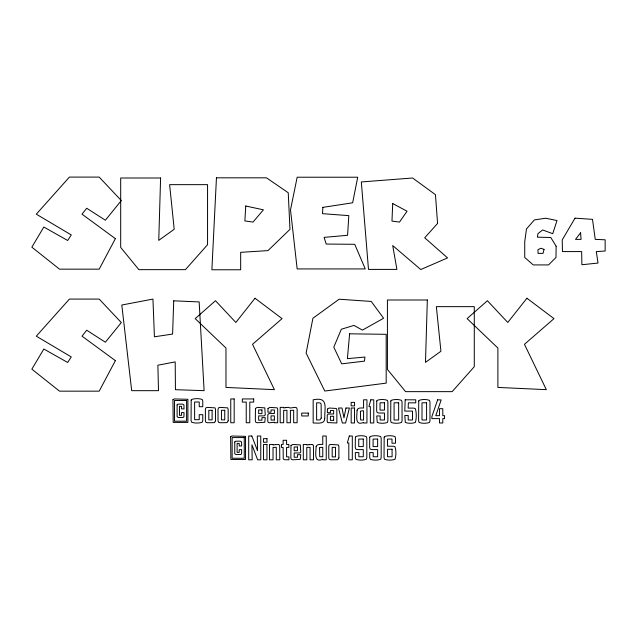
<?xml version="1.0" encoding="UTF-8"?>
<svg xmlns="http://www.w3.org/2000/svg" width="637" height="637" viewBox="0 0 637 637"><rect width="100%" height="100%" fill="white"/><g stroke="black" fill="none" stroke-linecap="round" stroke-linejoin="round"><path stroke-width="0.96" d="M556.125 246.177L555.997 257.459L548.545 264.92L533.249 264.92L524.729 257.459L524.729 241.734L526.481 228.946L534.379 219.916L545.718 218.22L557.001 220.545L552.741 233.707L542.652 229.949L537.947 233.644L537.389 237.155L550.798 237.529L556.125 246.177M160.604 178.002L158.748 240.38L174.196 229.256L169.625 184.65L207.558 184.65L207.558 244.696L185.439 269.65L138.858 269.65L120.688 247.419L120.688 178.002L160.604 178.002M427.331 299.995L425.484 362.365L440.923 351.25L436.353 306.644L474.286 306.644L474.286 366.689L452.166 391.644L405.586 391.644L387.423 369.412L387.423 299.995L427.331 299.995M405.172 399.805L404.806 411.088L412.505 411.088L412.505 419.998L408.206 419.998L408.206 415.515L404.806 415.515L405.315 422.45C408.301 423.557 412.394 423.541 415.38 422.45C416.55 418.31 416.558 412.776 415.38 408.636L413.803 408.11L408.166 408.11L408.389 402.839L415.746 402.839L415.746 399.805L405.172 399.805M173.718 300.823L172.603 334.067L154.425 336.79L152.944 299.087L121.802 305.019L131.684 390.672L158.502 390.672L157.88 365.224L175.199 361.888L175.446 389.685L204.111 390.672L199.166 301.93L173.718 300.823M392.711 203.553L391.97 221.095L399.503 222.082L407.043 211.213L392.711 203.553M216.453 177.819L211.882 269.769L240.667 269.769L240.667 252.34L267.978 250.612L289.97 229.36L288.243 192.772L266.497 177.819L216.453 177.819M245.739 205.998L244.871 220.951L253.024 222.066L263.407 209.828L245.739 205.998M322.871 207.367L322.497 213.666L348.813 215.64L347.579 235.292L324.106 237.386L326.2 244.059L354.745 244.305L365.248 268.925L297.168 268.925L290.496 209.844L297.168 177.221L357.715 177.221L352.643 202.797L322.871 207.367M349.617 333.812L347.388 358.655L364.937 357.046L364.444 361.131L341.703 363.846L333.796 347.165L341.336 329.241L353.941 325.411L362.461 330.109L383.593 318.245L371.236 301.436L339.115 299.215L312.918 318.245L306.118 353.097L324.774 391.038L386.189 383.132L386.189 334.314L349.617 333.812M316.103 446.672C316.135 451.983 313.34 463.274 322.768 459.277L322.768 459.81L326.24 459.81L326.24 436.011L322.768 436.011L322.768 444.451C320.507 444.451 316.844 443.814 316.103 446.672M357.078 410.188C357.11 415.356 354.387 426.344 363.568 422.458L363.568 422.976L366.944 422.976L366.944 399.805L363.568 399.805L363.568 408.022C361.362 408.022 357.803 407.401 357.078 410.188M177.11 404.917L177.11 416.709L178.448 417.514L183.217 417.426L183.926 416.709L184.021 412.585L181.569 412.585L181.569 415.308L179.467 415.308L179.467 406.334L181.569 406.334L181.569 408.89L184.021 408.89L183.926 404.917L182.588 404.089L177.827 404.177L177.11 404.917M191.188 400.179L191.06 420.571L191.586 422.204C194.739 423.358 199.062 423.334 202.224 422.204L202.773 420.571L202.773 414.687L199.23 414.687L199.23 419.687L194.619 419.687L194.619 402.003L199.23 402.003L199.23 406.701L202.773 406.701L202.773 401.135L202.224 399.495C199.07 398.348 194.739 398.332 191.586 399.495L191.188 400.179M234.758 441.982L234.758 453.775L236.096 454.579L240.858 454.492L241.574 453.775L241.662 449.65L239.209 449.65L239.209 452.374L237.115 452.374L237.115 443.4L239.209 443.4L239.209 445.956L241.662 445.956L241.574 441.982L240.229 441.146L235.467 441.242L234.758 441.982M355.39 437.245L355.255 447.445L355.788 449.053L357.373 449.595L363.289 449.595L363.289 456.753L358.846 456.753L358.846 452.589L355.35 452.589L355.35 457.637L355.892 459.269C358.973 460.4 363.194 460.4 366.283 459.269L366.816 457.637L366.816 438.2L366.275 436.56C363.162 435.421 358.886 435.405 355.788 436.56L355.39 437.245M369.747 437.245L369.611 447.445L370.145 449.053L371.729 449.595L377.645 449.595L377.645 456.753L373.202 456.753L373.202 452.589L369.707 452.589L369.707 457.637L370.248 459.269C373.33 460.4 377.55 460.4 380.639 459.269L381.173 457.637L381.173 438.2L380.631 436.56C377.518 435.421 373.242 435.405 370.145 436.56L369.747 437.245M376.77 401.007L376.642 410.937L377.16 412.505L378.697 413.031L384.461 413.031L384.461 419.998L380.138 419.998L380.138 415.945L376.73 415.945L377.255 422.45C380.257 423.549 384.374 423.549 387.376 422.45L387.893 420.858L387.893 401.939L387.368 400.339C384.334 399.232 380.178 399.216 377.16 400.339L376.77 401.007M384.167 437.245L384.031 457.637L384.573 459.269C387.678 460.4 391.922 460.408 395.028 459.269C396.19 455.527 396.198 450.502 395.028 446.768L393.419 446.226L387.535 446.226L387.535 439.068L392.002 439.068L392.002 443.233L395.497 443.233L395.497 438.2L394.964 436.56C391.882 435.413 387.638 435.405 384.565 436.56L384.167 437.245M390.807 401.007L390.68 420.858L391.19 422.45C394.255 423.565 398.459 423.557 401.525 422.45L402.051 420.858L402.051 401.939L401.525 400.339C398.467 399.216 394.263 399.224 391.206 400.339L390.807 401.007M418.732 401.007L418.605 420.858L419.114 422.45C422.18 423.565 426.384 423.557 429.449 422.45L429.975 420.858L429.975 401.939L429.449 400.339C426.392 399.216 422.188 399.224 419.13 400.339L418.732 401.007M172.953 399.718L173.208 422.403L187.891 422.403L187.891 399.288L174.235 398.945L172.953 399.718M230.602 436.783L230.857 459.468L245.532 459.468L245.532 436.353L231.884 436.011L230.602 436.783M319.543 448.002L319.742 456.705L322.768 456.817L322.768 447.357L320.124 447.429L319.543 448.002M360.423 411.486L360.622 419.95L363.568 420.062L363.568 410.849L360.988 410.921L360.423 411.486M215.513 420.85L214.43 422.626L207.351 422.745L205.878 422.275L205.385 420.85L205.385 409.288L205.878 407.863L207.351 407.385L215.035 407.863L215.513 409.288L215.513 420.85M228.157 420.85L227.067 422.626L219.988 422.745L218.515 422.275L218.021 420.85L218.021 409.288L218.515 407.863L219.988 407.385L227.672 407.863L228.157 409.288L228.157 420.85M338.892 457.907L337.809 459.691L330.722 459.81L329.257 459.333L328.764 457.907L328.764 446.354L329.257 444.929L330.722 444.451L338.406 444.929L338.892 446.354L338.892 457.907M255.453 408.452L255.333 420.85L255.819 422.275L257.292 422.745L264.777 422.275L265.263 417.633L261.934 417.633L261.934 420.189L258.662 420.189L258.662 415.889L264.307 415.889L265.263 414.926L264.777 407.863L257.292 407.385L255.453 408.452M268.034 408.452L267.906 412.163L271.059 412.163L271.059 409.973L274.388 409.973L274.388 413.501L268.83 413.62L267.851 414.568L267.731 420.938L268.201 422.339L269.626 422.809L274.356 422.212L274.356 422.745L277.692 422.745L277.692 409.288L277.206 407.863L269.873 407.385L268.034 408.452M290.974 445.518L290.846 457.907L291.34 459.333L292.813 459.81L300.29 459.333L300.775 454.699L297.447 454.699L297.447 457.255L294.175 457.255L294.175 452.955L299.82 452.955L300.775 451.991L300.29 444.929L292.813 444.451L290.974 445.518M327.458 409.065L327.338 412.672L330.404 412.672L330.404 410.539L333.645 410.539L333.645 413.978L328.23 414.09L327.283 415.013L327.163 421.216L327.625 422.578L336.862 422.976L336.862 409.87L336.384 408.484L329.249 408.022L327.458 409.065M321.239 418.031L320.045 419.879L316.629 419.998L316.629 402.783L320.093 402.903L321.112 403.874L321.239 418.031M324.719 418.613C324.735 424.576 316.852 422.904 313.165 422.976L313.165 399.805C328.485 396.724 324.655 406.812 324.719 418.613M345.947 408.022L343.98 417.856L342.013 408.022L338.534 408.022L342.348 423.008L345.596 423.008L349.41 408.022L345.947 408.022M544.03 249.378L543.027 253.383L538.074 253.383L537.947 249.688L540.893 248.247L544.03 249.378M349.283 436.011L347.444 442.548L347.444 443.018L348.805 443.018L348.805 459.81L352.309 459.81L352.309 436.011L349.283 436.011M370.822 399.805L369.03 406.175L369.03 406.629L370.368 406.629L370.368 422.976L373.768 422.976L373.768 399.805L370.822 399.805M437.643 399.805L431.886 416.55L431.886 418.613L439.49 418.613L439.49 422.976L442.795 422.976L442.795 418.613L444.554 418.613L444.554 415.666L442.795 415.666L442.795 408.691L439.49 408.691L439.49 415.666L435.764 415.666L441.162 399.94L437.643 399.805M115.377 238.644L99.189 269.164L59.528 269.164L31.85 247.172L43.834 227.027L67.681 240.491L71.264 234.934L36.301 214.175L69.409 177.094L99.189 177.094L121.309 200.575L105.368 220.227L86.712 208.243L82.014 214.175L115.377 238.644M115.377 360.638L99.189 391.158L59.528 391.158L31.85 369.157L43.834 349.02L67.681 362.485L71.264 356.927L36.301 336.169L69.409 299.087L99.189 299.087L121.309 322.569L105.368 342.22L86.712 330.229L82.014 336.169L115.377 360.638M575.004 218.165L562.216 239.918L562.471 251.583L581.645 251.583L581.899 264.737L598.008 263.049L596.312 251.583L605.15 251.018L605.15 239.799L595.245 239.369L592.49 219.351L575.004 218.165M580.586 232.831L575.506 239.369L581.079 239.369L580.586 232.831M255.007 298.243L235.849 322.457L215.465 300.72L195.201 318.627L225.968 348.025L225.968 387.423L274.404 389.653L252.531 344.314L282.064 318.627L255.007 298.243M526.926 298.243L507.769 322.457L487.385 300.72L467.12 318.627L497.887 348.025L497.887 387.423L546.323 389.653L524.45 344.314L553.983 318.627L526.926 298.243M437.563 223.46L424.712 237.784L447.572 257.913L420.762 269.531L392.711 245.563L396.915 269.403L368.489 269.403L361.322 181.951L412.601 178.002L435.461 194.675L437.563 223.46M286.085 407.553L283.664 407.951L283.664 407.385L280.184 407.385L280.184 422.745L283.664 422.745L283.664 410.355L286.937 410.292L286.937 422.745L290.4 422.745L290.4 410.355L293.673 410.292L293.673 422.745L297.129 422.745L297.129 409.193L296.651 407.791L295.226 407.322L290.082 408.006L288.537 407.322L286.085 407.553M275.439 444.634L273.026 445.016L273.026 444.451L269.539 444.451L269.539 459.81L273.026 459.81L273.026 447.413L276.291 447.357L276.291 459.81L279.794 459.81L279.675 445.438L278.719 444.507L275.439 444.634M309.208 444.634L306.787 445.016L306.787 444.451L303.308 444.451L303.308 459.81L306.787 459.81L306.787 447.413L310.06 447.357L310.06 459.81L313.555 459.81L313.436 445.438L312.488 444.507L309.208 444.634M274.388 419.982L271.059 420.102L271.059 415.857L274.388 415.857L274.388 419.982M333.645 420.285L330.404 420.404L330.404 416.272L333.645 416.272L333.645 420.285M234.177 398.945L230.753 398.945L230.753 422.745L234.177 422.745L234.177 398.945M253.701 398.945L242.315 398.945L242.315 402.09L246.24 402.09L246.24 422.745L249.784 422.745L249.784 402.09L253.701 402.09L253.701 398.945M186.601 400.514L174.498 400.514L174.498 421.192L186.601 421.192L186.601 400.514M354.538 402.385L351.146 402.385L351.146 405.873L354.538 405.873L354.538 402.385M384.461 402.783L380.034 402.783L380.034 410.093L384.461 410.093L384.461 402.783M398.658 402.783L394.08 402.783L394.08 419.998L398.658 419.998L398.658 402.783M426.583 402.783L422.005 402.783L422.005 419.998L426.583 419.998L426.583 402.783M354.506 408.022L351.178 408.022L351.178 422.976L354.506 422.976L354.506 408.022M261.934 409.941L258.662 409.941L258.662 413.62L261.934 413.62L261.934 409.941M212.105 410.292L208.809 410.292L208.809 419.855L212.105 419.855L212.105 410.292M224.75 410.292L221.445 410.292L221.445 419.855L224.75 419.855L224.75 410.292M308.276 413.094L301.699 413.094L301.699 415.969L308.276 415.969L308.276 413.094M251.822 436.011L248.701 436.011L248.701 459.81L252.172 459.81L251.941 444.833L257.643 459.81L260.764 459.81L260.764 436.011L257.3 436.011L257.523 450.685L251.822 436.011M244.25 437.579L232.139 437.579L232.139 458.258L244.25 458.258L244.25 437.579M266.983 438.654L263.503 438.654L263.503 442.245L266.983 442.245L266.983 438.654M363.289 439.068L358.742 439.068L358.742 446.577L363.289 446.577L363.289 439.068M377.645 439.068L373.099 439.068L373.099 446.577L377.645 446.577L377.645 439.068M286.586 440.286L283.123 440.286L283.123 444.451L281.482 444.451L281.482 447.413L283.123 447.413L283.242 458.744L284.206 459.691L288.919 459.81L288.919 456.848L286.586 456.848L286.586 447.413L288.824 447.413L288.824 444.451L286.586 444.451L286.586 440.286M266.951 444.451L263.535 444.451L263.535 459.81L266.951 459.81L266.951 444.451M297.447 447.007L294.175 447.007L294.175 450.685L297.447 450.685L297.447 447.007M335.484 447.357L332.188 447.357L332.188 456.92L335.484 456.92L335.484 447.357M392.081 449.26L387.535 449.26L387.535 456.753L392.081 456.753L392.081 449.26"/></g></svg>
